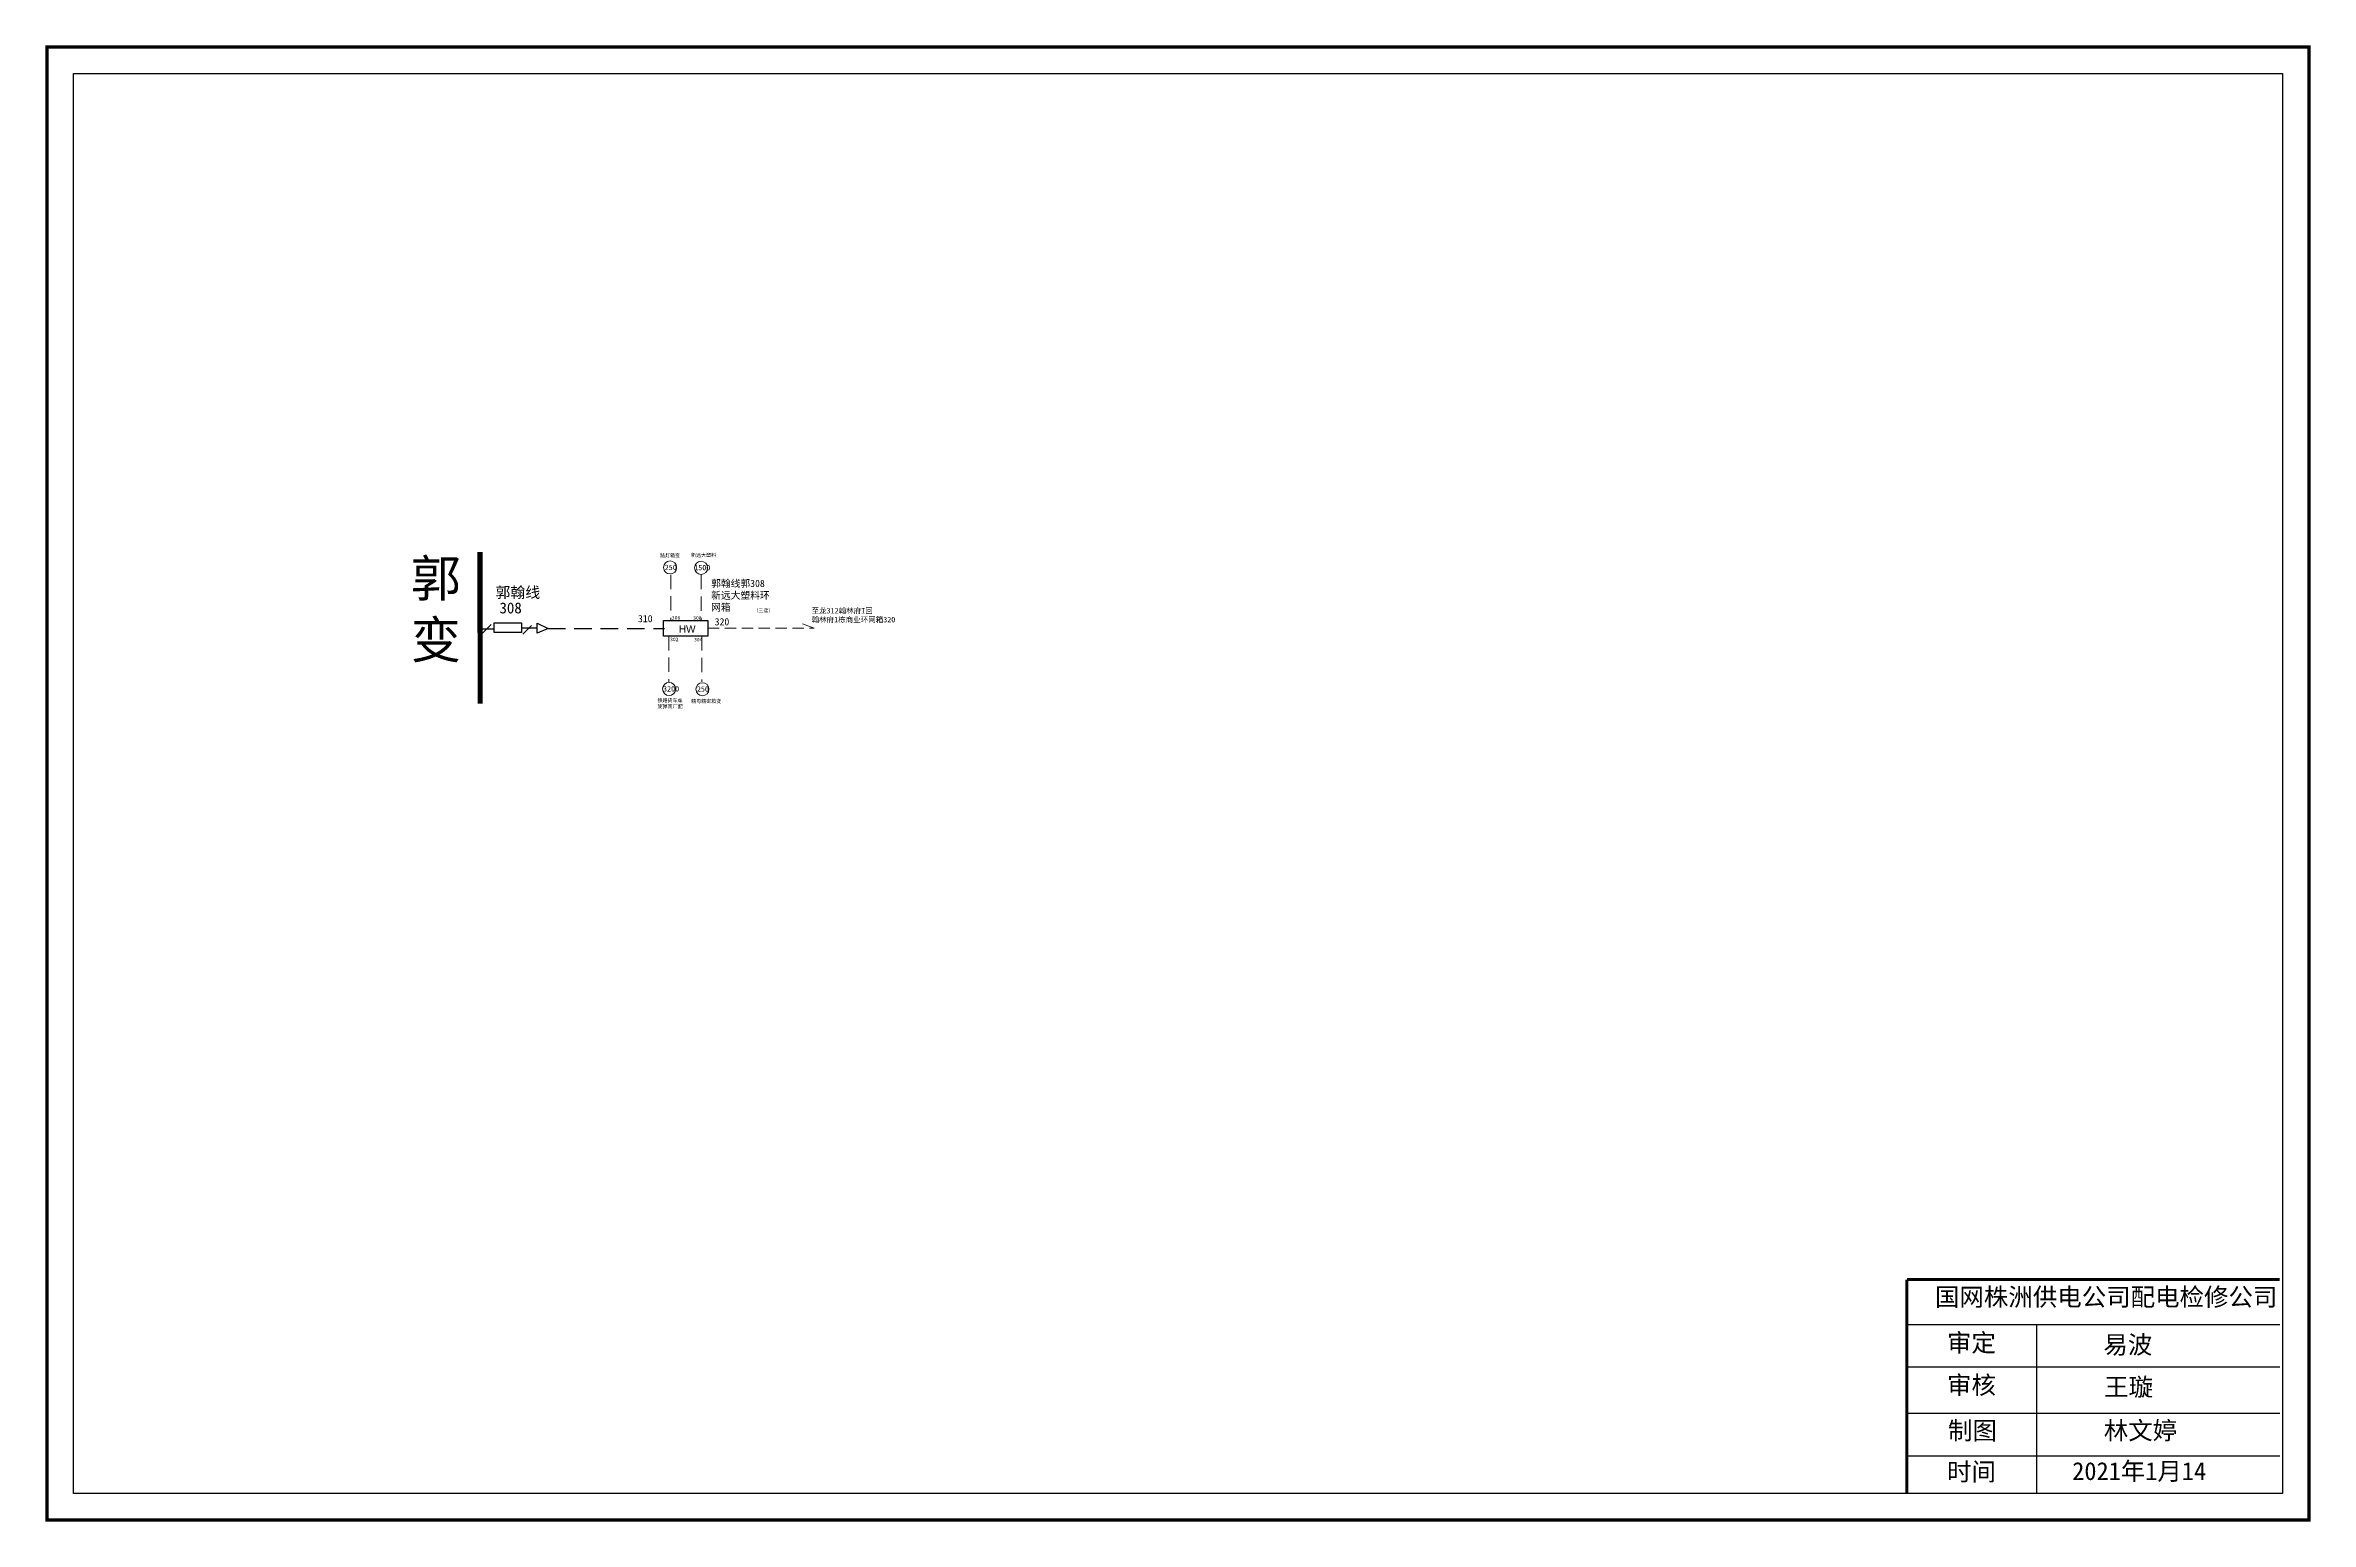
# Model space of a CAD drawing. Extents: x 196 to 829, y -97 to 316.
import ezdxf

# ---------------------------------------------------------------- set-up
doc = ezdxf.new("R2010")
doc.units = 0
doc.header["$LTSCALE"] = 0.774411
doc.linetypes.add('DASHED2', pattern=[9.525, 6.35, -3.175])
doc.layers.get('0').update_dxf_attribs({"linetype": 'CONTINUOUS'})
doc.styles.add('hztxt_txtstyle_0.00_0_0', font='', dxfattribs={"bigfont": 'hztxt.shx'})
doc.styles.add('SimSun_txtstyle_1.00_0_0', font='simsun.ttc', dxfattribs={"height": 1})
doc.styles.add('SimSun_txtstyle_100.00_0_0100', font='simsun.ttc', dxfattribs={"height": 100})
doc.styles.add('SimSun_txtstyle_2.00_0_0', font='', dxfattribs={"height": 2})
doc.styles.add('SimSun_txtstyle_5.01_0_0', font='', dxfattribs={"height": 5.013118})
doc.styles.get("Standard").update_dxf_attribs({"font": '', "height": 2.5})
doc.styles.add('字体', font='', dxfattribs={"height": 2.5})
doc.styles.add('宋体_txtstyle_1.00_0_0', font='SIMSUN.TTC', dxfattribs={"height": 1})
doc.styles.add('宋体_txtstyle_1.50_0_0', font='SIMSUN.TTC', dxfattribs={"height": 1.5})
doc.styles.add('宋体_txtstyle_100.00_0_0100', font='SIMSUN.TTC', dxfattribs={"height": 100})
doc.styles.add('宋体_txtstyle_5.00_0_0', font='', dxfattribs={"height": 5})
doc.styles.add('宋体_txtstyle_5.01_0_0', font='', dxfattribs={"height": 5.013118})
doc.styles.get('hztxt_txtstyle_0.00_0_0').set_extended_font_data('hztxt')
doc.styles.get('SimSun_txtstyle_2.00_0_0').set_extended_font_data('SimSun')
doc.styles.get('SimSun_txtstyle_5.01_0_0').set_extended_font_data('SimSun')
doc.styles.get('Standard').set_extended_font_data('SimSun')
doc.styles.get('字体').set_extended_font_data('SimSun')
doc.styles.get('宋体_txtstyle_5.00_0_0').set_extended_font_data('宋体')
doc.styles.get('宋体_txtstyle_5.01_0_0').set_extended_font_data('宋体')

msp = doc.modelspace()

# ---------------------------------------------------------------- linework, layer by layer
at = {"color": 7, "linetype": 'DASHED2', "lineweight": 0, "ltscale": 0.816186}
for p, q in [((370.57, 167.72), (370.57, 154.97)), ((379.05, 167.68), (379.05, 154.92)), ((369.99, 150.58), (369.99, 137.82)), ((379.28, 150.5), (379.28, 137.74))]:
    msp.add_line(p, q, dxfattribs=at)
for p, q in [((321.12, 152.46), (317.35, 152.47)), ((320.38, 153.79), (317.96, 151.37)), ((333.24, 152.81), (329.04, 152.81)), ((331.66, 153.5), (329.24, 151.08))]:
    msp.add_line(p, q)
at = {"ltscale": 2}
for p, q in [((333.2, 154.13), (336.28, 152.67)), ((333.2, 151.35), (333.2, 154.13)), ((336.28, 152.67), (333.2, 151.35))]:
    msp.add_line(p, q, dxfattribs=at)
at = {"color": 7, "linetype": 'DASHED2'}
msp.add_line((336.22, 152.66), (368.82, 152.66), dxfattribs=at)
at = {"color": 7, "linetype": 'DASHED2', "lineweight": 0, "ltscale": 0.642712}
msp.add_line((380.92, 152.74), (410.64, 152.74), dxfattribs=at)
at = {"color": 7, "linetype": 'Continuous', "lineweight": 0, "ltscale": 0.642712}
msp.add_line((410.64, 152.74), (407.36, 153.96), dxfattribs=at)
at = {"linetype": 'Continuous'}
for p, q in [((716.11, -41.82), (820.32, -41.82)), ((752.28, -41.83), (752.28, -89.18)), ((716.11, -53.69), (820.32, -53.69)), ((716.11, -66.64), (820.32, -66.64)), ((716.11, -78.51), (820.32, -78.51))]:
    msp.add_line(p, q, dxfattribs=at)
at = {"linetype": 'Continuous', "const_width": 0.919}
msp.add_lwpolyline([(196.21, 315.2), (828.49, 315.2), (828.49, -96.48), (196.21, -96.48)], close=True, dxfattribs=at)
at = {"linetype": 'Continuous'}
msp.add_lwpolyline([(203.65, 307.76), (821.05, 307.76), (821.05, -89.04), (203.65, -89.04)], close=True, dxfattribs=at)
for points, const_width in [([(317.28, 174.07), (317.3, 131.66)], 1.47), ([(716.11, -29.28), (820.32, -29.28)], 0.836)]:
    msp.add_lwpolyline(points, dxfattribs=dict(at, const_width=const_width))
msp.add_lwpolyline([(321.25, 154.26), (328.89, 154.26), (328.89, 151.55), (321.25, 151.55)], close=True)
at = {"color": 0}
msp.add_lwpolyline([(368.56, 154.91), (380.92, 154.91), (380.92, 150.58), (368.56, 150.58)], close=True, dxfattribs=at)
at = {"color": 0, "const_width": 0.836}
msp.add_lwpolyline([(716.04, -29.28), (716.04, -88.98)], dxfattribs=at)
at = {"color": 7, "linetype": 'Continuous', "lineweight": 0, "ltscale": 0.453437}
for centre in [(370.38, 169.74), (379.05, 169.63), (370.11, 135.78), (379.41, 135.7)]:
    msp.add_circle(centre, 1.83, dxfattribs=at)

# ---------------------------------------------------------------- texts
at = {"linetype": 'Continuous', "attachment_point": 1}
for s, insert, char_height, width, style in [('郭  变', (297.88, 171.86), 10.308, 14.3194, '字体'), ('{\\fSimSun|b0|i0|c134|p2;国网株洲供电公司配电检修公司}', (723.92, -31.62), 5.0131, 137.0552, 'SimSun_txtstyle_5.01_0_0'), ('审定', (727.3, -44.42), 5.013, 39.2051, '字体'), ('易波', (771.01, -44.96), 5.013, 39.2051, '宋体_txtstyle_5.01_0_0'), ('审核', (727.3, -56.23), 5.013, 39.2051, '字体'), ('王璇', (771.22, -56.78), 5.013, 55.2344, 'SimSun_txtstyle_5.01_0_0'), ('制图', (727.57, -68.97), 5.013, 39.2051, '字体'), ('林文婷', (771.12, -68.95), 5.013, 62.5804, '字体'), ('时间', (727.3, -80.46), 5.013, 39.2051, '字体')]:
    msp.add_mtext(s, dxfattribs=dict(at, insert=insert, char_height=char_height, width=width, style=style))
at = {"color": 7, "linetype": 'Continuous', "lineweight": 0, "ltscale": 0.555483, "insert": (367.58, 173.57), "char_height": 1, "attachment_point": 1, "style": '宋体_txtstyle_1.00_0_0'}
msp.add_mtext('路灯箱变', dxfattribs=at)
at = {"color": 7, "linetype": 'Continuous', "lineweight": 0, "ltscale": 0.476237, "insert": (376.24, 173.69), "char_height": 1, "attachment_point": 1, "style": '宋体_txtstyle_1.00_0_0'}
msp.add_mtext('新远大塑料', dxfattribs=at)
at = {"linetype": 'Continuous', "insert": (321.58, 164.31), "char_height": 3.053, "width": 24.772, "attachment_point": 1}
msp.add_mtext('郭翰线', dxfattribs=at)
at = {"color": 7, "linetype": 'Continuous', "lineweight": 0, "ltscale": 0.999869, "char_height": 1.5, "attachment_point": 1, "style": '宋体_txtstyle_1.50_0_0'}
for s, insert in [('250', (368.89, 170.51)), ('1500', (377.15, 170.45)), ('3200', (368.42, 136.57)), ('250', (377.89, 136.51))]:
    msp.add_mtext(s, dxfattribs=dict(at, insert=insert))
at = {"color": 7, "insert": (381.86, 166.28), "char_height": 2, "width": 17.3061, "attachment_point": 1, "style": 'SimSun_txtstyle_2.00_0_0'}
msp.add_mtext('郭翰线郭308新远大塑料环网箱', dxfattribs=at)
at = {"insert": (322.7, 159.95), "char_height": 3.053, "width": 6.907, "attachment_point": 1}
msp.add_mtext('308', dxfattribs=at)
at = {"color": 4, "linetype": 'Continuous', "lineweight": 0, "ltscale": 0.630087, "true_color": 0x00ffff, "insert": (393.67, 158.19), "char_height": 1, "attachment_point": 1, "style": 'SimSun_txtstyle_1.00_0_0'}
msp.add_mtext('（三遥）', dxfattribs=at)
at = {"color": 1, "linetype": 'DASHED2', "lineweight": 0, "ltscale": 0.642712, "true_color": 0xff0000, "insert": (409.94, 158.4), "char_height": 1.5, "attachment_point": 1, "style": '宋体_txtstyle_1.50_0_0'}
msp.add_mtext('至龙312翰林府I回^M^J翰林府1栋商业环网箱320', dxfattribs=at)
at = {"char_height": 2, "width": 6.907, "attachment_point": 1, "style": 'SimSun_txtstyle_2.00_0_0'}
for s, insert in [('310', (361.41, 156.43)), ('320', (382.85, 155.56))]:
    msp.add_mtext(s, dxfattribs=dict(at, insert=insert))
at = {"color": 7, "linetype": 'Continuous', "lineweight": 0, "ltscale": 0.30011, "char_height": 1, "attachment_point": 1}
for s, insert, style in [('306', (370.87, 156.19), 'SimSun_txtstyle_1.00_0_0'), ('308', (376.84, 156.13), 'SimSun_txtstyle_1.00_0_0'), ('302', (370.39, 150.13), 'SimSun_txtstyle_100.00_0_0100'), ('304', (377.08, 150.09), 'SimSun_txtstyle_1.00_0_0')]:
    msp.add_mtext(s, dxfattribs=dict(at, insert=insert, style=style))
at = {"color": 0, "insert": (372.84, 153.53), "char_height": 2, "width": 8.399, "attachment_point": 1, "style": 'hztxt_txtstyle_0.00_0_0'}
msp.add_mtext('{\\fArial|b0|i0|c0|p32;HW}', dxfattribs=at)
at = {"color": 7, "linetype": 'Continuous', "lineweight": 0, "ltscale": 1.32288, "insert": (366.87, 133.09), "char_height": 1, "attachment_point": 1, "style": '宋体_txtstyle_100.00_0_0100'}
msp.add_mtext('铁路货车螺^M^J旋弹簧厂配', dxfattribs=at)
at = {"color": 7, "linetype": 'Continuous', "lineweight": 0, "ltscale": 0.630087, "insert": (376.29, 132.87), "char_height": 1, "attachment_point": 1, "style": '宋体_txtstyle_100.00_0_0100'}
msp.add_mtext('精粤精密箱变', dxfattribs=at)
at = {"color": 7, "linetype": 'Continuous', "insert": (762.28, -80.3), "char_height": 5, "width": 46.6483, "attachment_point": 1, "style": '宋体_txtstyle_5.00_0_0'}
msp.add_mtext('2021年1月14', dxfattribs=at)

doc.saveas('drawing.dxf')
